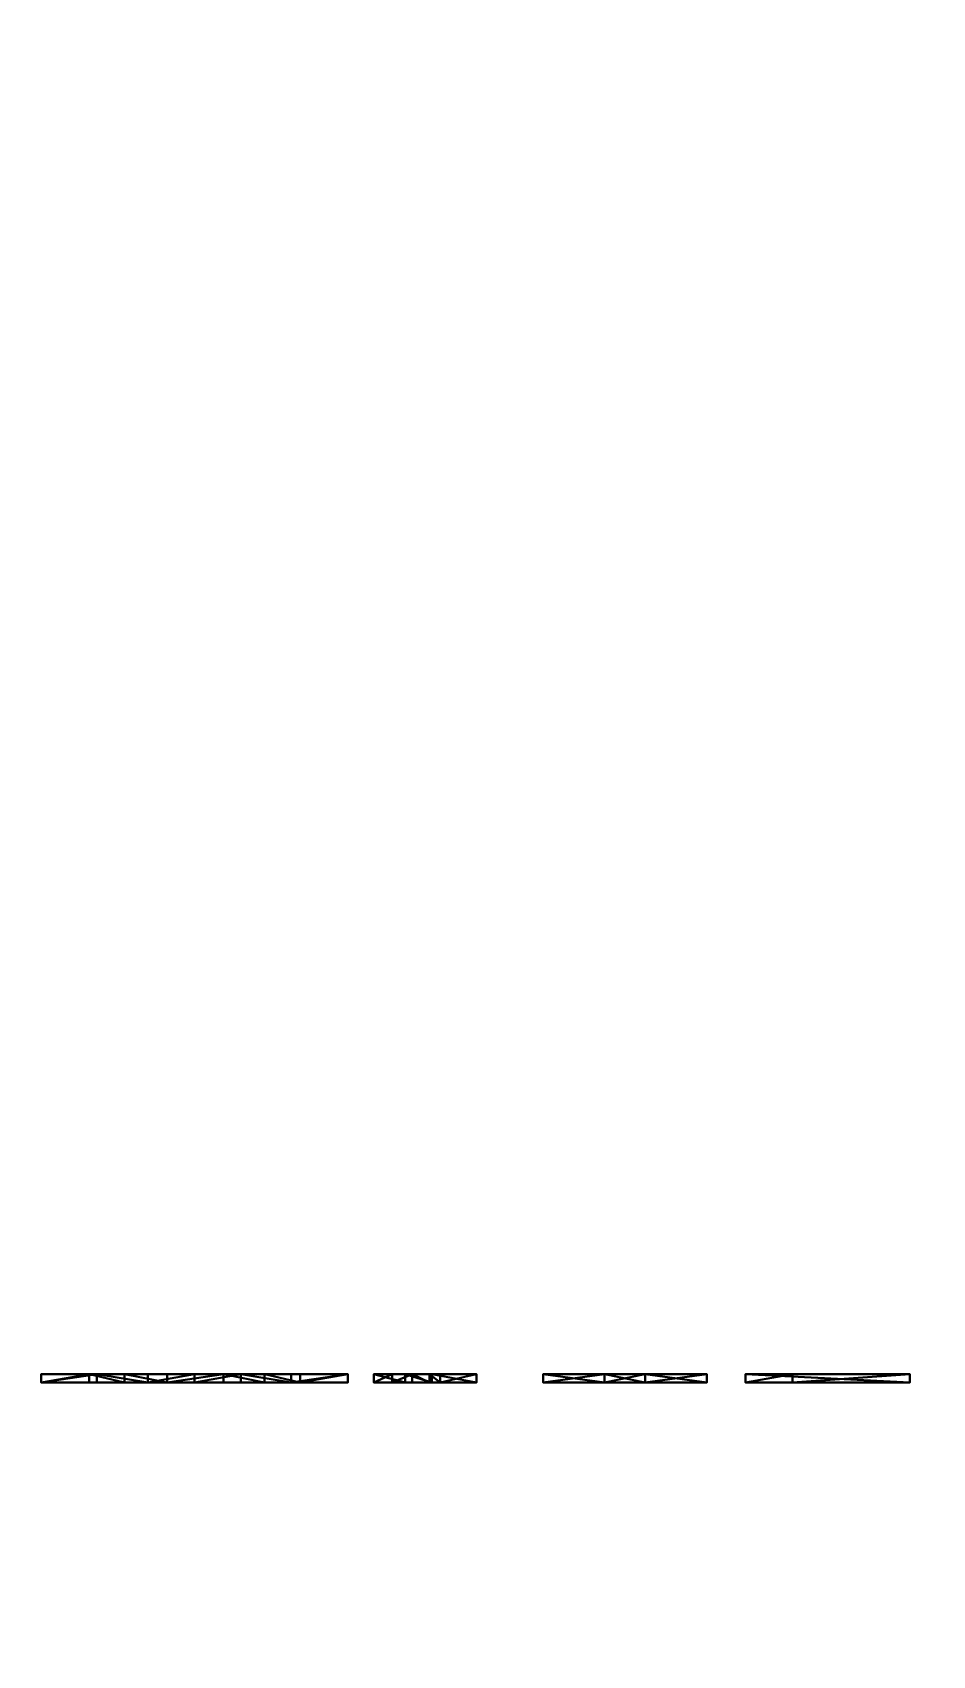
# Model space of a CAD drawing. Extents: x -4.3 to 2.7, y -5.9 to 5.2.
# Drawn here: x -2.131 to -1.9178, y 3.5232 to 3.9077 of the extents above; entities that cross this region are included whole.
import ezdxf

# ---------------------------------------------------------------- set-up
doc = ezdxf.new("R2010")
doc.units = 0
doc.header["$LTSCALE"] = 0.0254
doc.layers.get('0').update_dxf_attribs({"linetype": 'CONTINUOUS'})
doc.layers.get('DEFPOINTS').update_dxf_attribs({"linetype": 'CONTINUOUS'})
doc.layers.add('ROOM', color=252, linetype='CONTINUOUS')
doc.layers.add('SUBS__SUBWOOFERS_', color=34, linetype='CONTINUOUS')
doc.styles.add('TAHOMA', font='')
doc.styles.get('TAHOMA').set_extended_font_data('Tahoma')
doc.dimstyles.new('DIMSTYLE1', dxfattribs={"dimtxt": 0.211521, "dimasz": 0.0127, "dimexe": 0.0127, "dimexo": 0.0127, "dimgap": 0.00254, "dimtad": 0, "dimtih": 1, "dimtoh": 1, "dimdec": 3, "dimzin": 0, "dimtxsty": 'TAHOMA', "dimblk": 'ARCHTICK', "dimcen": 0.09, "dimazin": 3, "dimtfac": 1, "dimtdec": 4, "dimtofl": 0, "dimtmove": 0, "dimatfit": 3, "dimtolj": 1, "dimtzin": 0})

# ---------------------------------------------------------------- blocks, each defined once
blk = doc.blocks.new('GROUPE83_1')
at = {"color": 0}
for p, q in [((0.06226, 0), (0.04905, 0.05535)), ((0.04905, 0.05535), (0.06049, 0.05535)), ((0.06226, 0, 0.002), (0.04905, 0.05535, 0.002)), ((0.04905, 0.05535, 0.002), (0.06049, 0.05535, 0.002)), ((0.06226, 0), (0.04905, 0.05535)), ((0.06226, 0, 0.002), (0.04905, 0.05535, 0.002)), ((0.04905, 0.05535), (0.04905, 0.05535, 0.002)), ((0.04905, 0.05535), (0.06049, 0.05535)), ((0.04905, 0.05535), (0.04905, 0.05535, 0.002)), ((0.04905, 0.05535, 0.002), (0.06049, 0.05535, 0.002)), ((0.06049, 0.05535), (0.06883, 0.01733)), ((0.06049, 0.05535, 0.002), (0.06883, 0.01733, 0.002)), ((0.06049, 0.05535), (0.06049, 0.05535, 0.002)), ((0.06049, 0.05535), (0.06883, 0.01733)), ((0.06049, 0.05535), (0.06049, 0.05535, 0.002)), ((0.06049, 0.05535, 0.002), (0.06883, 0.01733, 0.002)), ((0.06883, 0.01733), (0.07895, 0.05535)), ((0.06883, 0.01733, 0.002), (0.07895, 0.05535, 0.002)), ((0.06883, 0.01733), (0.07895, 0.05535)), ((0.06883, 0.01733, 0.002), (0.07895, 0.05535, 0.002)), ((0.07895, 0.05535), (0.09224, 0.05535)), ((0.07895, 0.05535, 0.002), (0.09224, 0.05535, 0.002)), ((0.07895, 0.05535), (0.07895, 0.05535, 0.002)), ((0.07895, 0.05535), (0.09224, 0.05535)), ((0.07895, 0.05535), (0.07895, 0.05535, 0.002)), ((0.07895, 0.05535, 0.002), (0.09224, 0.05535, 0.002)), ((0.09224, 0.05535), (0.10194, 0.01669)), ((0.09224, 0.05535, 0.002), (0.10194, 0.01669, 0.002)), ((0.09224, 0.05535), (0.09224, 0.05535, 0.002)), ((0.09224, 0.05535), (0.10194, 0.01669)), ((0.09224, 0.05535), (0.09224, 0.05535, 0.002)), ((0.09224, 0.05535, 0.002), (0.10194, 0.01669, 0.002)), ((0.10194, 0.01669), (0.11044, 0.05535)), ((0.10194, 0.01669, 0.002), (0.11044, 0.05535, 0.002)), ((0.10194, 0.01669), (0.11044, 0.05535)), ((0.10194, 0.01669, 0.002), (0.11044, 0.05535, 0.002)), ((0.12169, 0.05535), (0.10825, 0)), ((0.12169, 0.05535, 0.002), (0.10825, 0, 0.002)), ((0.12169, 0.05535), (0.10825, 0)), ((0.12169, 0.05535, 0.002), (0.10825, 0, 0.002)), ((0.11044, 0.05535), (0.12169, 0.05535)), ((0.11044, 0.05535, 0.002), (0.12169, 0.05535, 0.002)), ((0.11044, 0.05535), (0.11044, 0.05535, 0.002)), ((0.11044, 0.05535), (0.12169, 0.05535)), ((0.11044, 0.05535), (0.11044, 0.05535, 0.002)), ((0.11044, 0.05535, 0.002), (0.12169, 0.05535, 0.002)), ((0.12169, 0.05535), (0.12169, 0.05535, 0.002)), ((0.12169, 0.05535), (0.12169, 0.05535, 0.002)), ((0.14359, 0.05558), (0.1522, 0.05558)), ((0.14359, 0.05558, 0.002), (0.1522, 0.05558, 0.002)), ((0.14359, 0.05558), (0.14359, 0.05558, 0.002)), ((0.14359, 0.05558), (0.1522, 0.05558)), ((0.14359, 0.05558), (0.14359, 0.05558, 0.002)), ((0.14359, 0.05558, 0.002), (0.1522, 0.05558, 0.002)), ((0.1522, 0.05558), (0.1522, 0)), ((0.1522, 0.05558, 0.002), (0.1522, 0, 0.002)), ((0.1522, 0.05558), (0.1522, 0.05558, 0.002)), ((0.1522, 0.05558), (0.1522, 0)), ((0.1522, 0.05558), (0.1522, 0.05558, 0.002)), ((0.1522, 0.05558, 0.002), (0.1522, 0, 0.002)), ((0.21585, 0), (0.21585, 0.0549)), ((0.21585, 0.0549), (0.22703, 0.0549)), ((0.21585, 0, 0.002), (0.21585, 0.0549, 0.002)), ((0.21585, 0.0549, 0.002), (0.22703, 0.0549, 0.002)), ((0.21585, 0), (0.21585, 0.0549)), ((0.21585, 0, 0.002), (0.21585, 0.0549, 0.002)), ((0.21585, 0.0549), (0.21585, 0.0549, 0.002)), ((0.21585, 0.0549), (0.22703, 0.0549)), ((0.21585, 0.0549), (0.21585, 0.0549, 0.002)), ((0.21585, 0.0549, 0.002), (0.22703, 0.0549, 0.002)), ((0.22703, 0.0549), (0.22703, 0.00933)), ((0.22703, 0.0549, 0.002), (0.22703, 0.00933, 0.002)), ((0.22703, 0.0549), (0.22703, 0.0549, 0.002)), ((0.22703, 0.0549), (0.22703, 0.00933)), ((0.22703, 0.0549), (0.22703, 0.0549, 0.002)), ((0.22703, 0.0549, 0.002), (0.22703, 0.00933, 0.002)), ((0.14101, 0.05083), (0.14101, 0.05083, 0.002)), ((0.14101, 0.05083), (0.14101, 0.05083, 0.002)), ((0.1369, 0.04672), (0.1369, 0.04672, 0.002)), ((0.1369, 0.04672), (0.1369, 0.04672, 0.002)), ((0.18248, 0.03228), (0.18248, 0.04667)), ((0.18248, 0.04667), (0.19214, 0.04667)), ((0.18248, 0.04667, 0.002), (0.19214, 0.04667, 0.002)), ((0.18248, 0.03228, 0.002), (0.18248, 0.04667, 0.002)), ((0.18248, 0.03228), (0.18248, 0.04667)), ((0.18248, 0.03228, 0.002), (0.18248, 0.04667, 0.002)), ((0.18248, 0.04667), (0.18248, 0.04667, 0.002)), ((0.18248, 0.04667), (0.19214, 0.04667)), ((0.18248, 0.04667), (0.18248, 0.04667, 0.002)), ((0.18248, 0.04667, 0.002), (0.19214, 0.04667, 0.002)), ((0.19214, 0.04667), (0.19214, 0.03228)), ((0.19214, 0.04667, 0.002), (0.19214, 0.03228, 0.002)), ((0.19214, 0.04667), (0.19214, 0.04667, 0.002)), ((0.19214, 0.04667), (0.19214, 0.03228)), ((0.19214, 0.04667), (0.19214, 0.04667, 0.002)), ((0.19214, 0.04667, 0.002), (0.19214, 0.03228, 0.002)), ((0.13221, 0.04354), (0.13221, 0.04354, 0.002)), ((0.13221, 0.04354), (0.13221, 0.04354, 0.002)), ((0.08537, 0.04138), (0.07438, 0)), ((0.08537, 0.04138, 0.002), (0.07438, 0, 0.002)), ((0.08537, 0.04138), (0.07438, 0)), ((0.08537, 0.04138, 0.002), (0.07438, 0, 0.002)), ((0.09639, 0), (0.08537, 0.04138)), ((0.09639, 0, 0.002), (0.08537, 0.04138, 0.002)), ((0.09639, 0), (0.08537, 0.04138)), ((0.09639, 0, 0.002), (0.08537, 0.04138, 0.002)), ((0.08537, 0.04138), (0.08537, 0.04138, 0.002)), ((0.08537, 0.04138), (0.08537, 0.04138, 0.002)), ((0.12788, 0.03194), (0.12788, 0.04157)), ((0.12788, 0.03194, 0.002), (0.12788, 0.04157, 0.002)), ((0.12788, 0.03194), (0.12788, 0.04157)), ((0.12788, 0.03194, 0.002), (0.12788, 0.04157, 0.002)), ((0.12788, 0.04157), (0.12788, 0.04157, 0.002)), ((0.12788, 0.04157), (0.12788, 0.04157, 0.002)), ((0.14159, 0), (0.14159, 0.03998)), ((0.14159, 0, 0.002), (0.14159, 0.03998, 0.002)), ((0.14159, 0), (0.14159, 0.03998)), ((0.14159, 0, 0.002), (0.14159, 0.03998, 0.002)), ((0.14159, 0.03998), (0.14159, 0.03998, 0.002)), ((0.14159, 0.03998), (0.14159, 0.03998, 0.002)), ((0.13525, 0.03525), (0.13525, 0.03525, 0.002)), ((0.13525, 0.03525), (0.13525, 0.03525, 0.002)), ((0.12788, 0.03194), (0.12788, 0.03194, 0.002)), ((0.12788, 0.03194), (0.12788, 0.03194, 0.002)), ((0.16798, 0.02235), (0.16798, 0.03228)), ((0.16798, 0.03228), (0.18248, 0.03228)), ((0.16798, 0.03228, 0.002), (0.18248, 0.03228, 0.002)), ((0.16798, 0.02235, 0.002), (0.16798, 0.03228, 0.002)), ((0.16798, 0.02235), (0.16798, 0.03228)), ((0.16798, 0.02235, 0.002), (0.16798, 0.03228, 0.002)), ((0.16798, 0.03228), (0.16798, 0.03228, 0.002)), ((0.16798, 0.03228), (0.18248, 0.03228)), ((0.16798, 0.03228), (0.16798, 0.03228, 0.002)), ((0.16798, 0.03228, 0.002), (0.18248, 0.03228, 0.002)), ((0.18248, 0.03228), (0.18248, 0.03228, 0.002)), ((0.18248, 0.03228), (0.18248, 0.03228, 0.002)), ((0.19214, 0.03228), (0.20668, 0.03228)), ((0.19214, 0.03228, 0.002), (0.20668, 0.03228, 0.002)), ((0.19214, 0.03228), (0.19214, 0.03228, 0.002)), ((0.19214, 0.03228), (0.20668, 0.03228)), ((0.19214, 0.03228), (0.19214, 0.03228, 0.002)), ((0.19214, 0.03228, 0.002), (0.20668, 0.03228, 0.002)), ((0.20668, 0.03228), (0.20668, 0.02235)), ((0.20668, 0.03228, 0.002), (0.20668, 0.02235, 0.002)), ((0.20668, 0.03228), (0.20668, 0.03228, 0.002)), ((0.20668, 0.03228), (0.20668, 0.02235)), ((0.20668, 0.03228), (0.20668, 0.03228, 0.002)), ((0.20668, 0.03228, 0.002), (0.20668, 0.02235, 0.002)), ((0.18248, 0.02235), (0.16798, 0.02235)), ((0.18248, 0.02235, 0.002), (0.16798, 0.02235, 0.002)), ((0.18248, 0.02235), (0.16798, 0.02235)), ((0.18248, 0.02235, 0.002), (0.16798, 0.02235, 0.002)), ((0.16798, 0.02235), (0.16798, 0.02235, 0.002)), ((0.16798, 0.02235), (0.16798, 0.02235, 0.002)), ((0.18248, 0.00797), (0.18248, 0.02235)), ((0.18248, 0.00797, 0.002), (0.18248, 0.02235, 0.002)), ((0.18248, 0.00797), (0.18248, 0.02235)), ((0.18248, 0.00797, 0.002), (0.18248, 0.02235, 0.002)), ((0.18248, 0.02235), (0.18248, 0.02235, 0.002)), ((0.18248, 0.02235), (0.18248, 0.02235, 0.002)), ((0.20668, 0.02235), (0.19214, 0.02235)), ((0.19214, 0.02235), (0.19214, 0.00797)), ((0.19214, 0.02235, 0.002), (0.19214, 0.00797, 0.002)), ((0.20668, 0.02235, 0.002), (0.19214, 0.02235, 0.002)), ((0.20668, 0.02235), (0.19214, 0.02235)), ((0.20668, 0.02235, 0.002), (0.19214, 0.02235, 0.002)), ((0.19214, 0.02235), (0.19214, 0.02235, 0.002)), ((0.19214, 0.02235), (0.19214, 0.00797)), ((0.19214, 0.02235), (0.19214, 0.02235, 0.002)), ((0.19214, 0.02235, 0.002), (0.19214, 0.00797, 0.002)), ((0.20668, 0.02235), (0.20668, 0.02235, 0.002)), ((0.20668, 0.02235), (0.20668, 0.02235, 0.002)), ((0.06883, 0.01733), (0.06883, 0.01733, 0.002)), ((0.06883, 0.01733), (0.06883, 0.01733, 0.002)), ((0.10194, 0.01669), (0.10194, 0.01669, 0.002)), ((0.10194, 0.01669), (0.10194, 0.01669, 0.002)), ((0.19214, 0.00797), (0.18248, 0.00797)), ((0.19214, 0.00797, 0.002), (0.18248, 0.00797, 0.002)), ((0.18248, 0.00797), (0.18248, 0.00797, 0.002)), ((0.19214, 0.00797), (0.18248, 0.00797)), ((0.19214, 0.00797, 0.002), (0.18248, 0.00797, 0.002)), ((0.18248, 0.00797), (0.18248, 0.00797, 0.002)), ((0.19214, 0.00797), (0.19214, 0.00797, 0.002)), ((0.19214, 0.00797), (0.19214, 0.00797, 0.002)), ((0.22703, 0.00933), (0.25482, 0.00933)), ((0.22703, 0.00933, 0.002), (0.25482, 0.00933, 0.002)), ((0.22703, 0.00933), (0.22703, 0.00933, 0.002)), ((0.22703, 0.00933), (0.25482, 0.00933)), ((0.22703, 0.00933), (0.22703, 0.00933, 0.002)), ((0.22703, 0.00933, 0.002), (0.25482, 0.00933, 0.002)), ((0.25482, 0.00933), (0.25482, 0)), ((0.25482, 0.00933, 0.002), (0.25482, 0, 0.002)), ((0.25482, 0.00933), (0.25482, 0.00933, 0.002)), ((0.25482, 0.00933), (0.25482, 0)), ((0.25482, 0.00933), (0.25482, 0.00933, 0.002)), ((0.25482, 0.00933, 0.002), (0.25482, 0, 0.002)), ((0.07438, 0), (0.06226, 0)), ((0.07438, 0, 0.002), (0.06226, 0, 0.002)), ((0.06226, 0), (0.06226, 0, 0.002)), ((0.07438, 0), (0.06226, 0)), ((0.07438, 0, 0.002), (0.06226, 0, 0.002)), ((0.06226, 0), (0.06226, 0, 0.002)), ((0.07438, 0), (0.07438, 0, 0.002)), ((0.07438, 0), (0.07438, 0, 0.002)), ((0.10825, 0), (0.09639, 0)), ((0.10825, 0, 0.002), (0.09639, 0, 0.002)), ((0.10825, 0), (0.09639, 0)), ((0.10825, 0, 0.002), (0.09639, 0, 0.002)), ((0.09639, 0), (0.09639, 0, 0.002)), ((0.09639, 0), (0.09639, 0, 0.002)), ((0.10825, 0), (0.10825, 0, 0.002)), ((0.10825, 0), (0.10825, 0, 0.002)), ((0.1522, 0), (0.14159, 0)), ((0.1522, 0, 0.002), (0.14159, 0, 0.002)), ((0.1522, 0), (0.14159, 0)), ((0.1522, 0, 0.002), (0.14159, 0, 0.002)), ((0.14159, 0), (0.14159, 0, 0.002)), ((0.14159, 0), (0.14159, 0, 0.002)), ((0.1522, 0), (0.1522, 0, 0.002)), ((0.1522, 0), (0.1522, 0, 0.002)), ((0.25482, 0), (0.21585, 0)), ((0.25482, 0, 0.002), (0.21585, 0, 0.002)), ((0.21585, 0), (0.21585, 0, 0.002)), ((0.25482, 0), (0.21585, 0)), ((0.25482, 0, 0.002), (0.21585, 0, 0.002)), ((0.21585, 0), (0.21585, 0, 0.002)), ((0.25482, 0), (0.25482, 0, 0.002)), ((0.25482, 0), (0.25482, 0, 0.002))]:
    blk.add_line(p, q, dxfattribs=at)
at = {"color": 28}
mesh = blk.add_polyface(dxfattribs=at)
corners = [(0.06049, 0.05535), (0.06226, 0), (0.04905, 0.05535), (0.06883, 0.01733), (0.07438, 0), (0.07895, 0.05535), (0.08537, 0.04138), (0.09224, 0.05535), (0.09639, 0), (0.10194, 0.01669), (0.10825, 0), (0.11044, 0.05535), (0.12169, 0.05535)]
mesh.append_faces([[corners[k] for k in face] for face in [(0, 1, 2), (10, 11, 12)]], dxfattribs={"vtx0": -1, "color": 28})
mesh.append_faces([[corners[k] for k in face] for face in [(1, 3, 4), (4, 5, 6), (6, 7, 8), (8, 9, 10)]], dxfattribs={"vtx0": -1, "vtx1": -1, "color": 28})
mesh.append_faces([[corners[k] for k in face] for face in [(1, 0, 3), (4, 3, 5), (6, 5, 7), (8, 7, 9), (10, 9, 11)]], dxfattribs={"vtx0": -1, "vtx2": -1, "color": 28})
mesh = blk.add_polyface(dxfattribs=at)
corners = [(0.06226, 0, 0.002), (0.06049, 0.05535, 0.002), (0.04905, 0.05535, 0.002), (0.06883, 0.01733, 0.002), (0.07438, 0, 0.002), (0.07895, 0.05535, 0.002), (0.08537, 0.04138, 0.002), (0.09224, 0.05535, 0.002), (0.09639, 0, 0.002), (0.10194, 0.01669, 0.002), (0.10825, 0, 0.002), (0.11044, 0.05535, 0.002), (0.12169, 0.05535, 0.002)]
mesh.append_faces([[corners[k] for k in face] for face in [(0, 1, 2), (11, 10, 12)]], dxfattribs={"vtx0": -1, "color": 28})
mesh.append_faces([[corners[k] for k in face] for face in [(1, 0, 3), (3, 4, 5), (5, 6, 7), (7, 8, 9), (9, 10, 11)]], dxfattribs={"vtx0": -1, "vtx1": -1, "color": 28})
mesh.append_faces([[corners[k] for k in face] for face in [(3, 0, 4), (5, 4, 6), (7, 6, 8), (9, 8, 10)]], dxfattribs={"vtx0": -1, "vtx2": -1, "color": 28})
mesh = blk.add_polyface(dxfattribs=at)
corners = [(0.04905, 0.05535, 0.002), (0.06226, 0), (0.06226, 0, 0.002), (0.04905, 0.05535)]
mesh.append_faces([[corners[k] for k in face] for face in [(0, 1, 2), (1, 0, 3)]], dxfattribs={"vtx0": -1, "color": 28})
mesh = blk.add_polyface(dxfattribs=at)
corners = [(0.04905, 0.05535, 0.002), (0.06049, 0.05535), (0.04905, 0.05535), (0.06049, 0.05535, 0.002)]
mesh.append_faces([[corners[k] for k in face] for face in [(0, 1, 2), (1, 0, 3)]], dxfattribs={"vtx0": -1, "color": 28})
mesh = blk.add_polyface(dxfattribs=at)
corners = [(0.06049, 0.05535), (0.06883, 0.01733, 0.002), (0.06883, 0.01733), (0.06049, 0.05535, 0.002)]
mesh.append_faces([[corners[k] for k in face] for face in [(0, 1, 2), (1, 0, 3)]], dxfattribs={"vtx0": -1, "color": 28})
mesh = blk.add_polyface(dxfattribs=at)
corners = [(0.07895, 0.05535, 0.002), (0.06883, 0.01733), (0.06883, 0.01733, 0.002), (0.07895, 0.05535)]
mesh.append_faces([[corners[k] for k in face] for face in [(0, 1, 2), (1, 0, 3)]], dxfattribs={"vtx0": -1, "color": 28})
mesh = blk.add_polyface(dxfattribs=at)
corners = [(0.07895, 0.05535, 0.002), (0.09224, 0.05535), (0.07895, 0.05535), (0.09224, 0.05535, 0.002)]
mesh.append_faces([[corners[k] for k in face] for face in [(0, 1, 2), (1, 0, 3)]], dxfattribs={"vtx0": -1, "color": 28})
mesh = blk.add_polyface(dxfattribs=at)
corners = [(0.09224, 0.05535), (0.10194, 0.01669, 0.002), (0.10194, 0.01669), (0.09224, 0.05535, 0.002)]
mesh.append_faces([[corners[k] for k in face] for face in [(0, 1, 2), (1, 0, 3)]], dxfattribs={"vtx0": -1, "color": 28})
mesh = blk.add_polyface(dxfattribs=at)
corners = [(0.11044, 0.05535, 0.002), (0.10194, 0.01669), (0.10194, 0.01669, 0.002), (0.11044, 0.05535)]
mesh.append_faces([[corners[k] for k in face] for face in [(0, 1, 2), (1, 0, 3)]], dxfattribs={"vtx0": -1, "color": 28})
mesh = blk.add_polyface(dxfattribs=at)
corners = [(0.12169, 0.05535), (0.10825, 0, 0.002), (0.10825, 0), (0.12169, 0.05535, 0.002)]
mesh.append_faces([[corners[k] for k in face] for face in [(0, 1, 2), (1, 0, 3)]], dxfattribs={"vtx0": -1, "color": 28})
mesh = blk.add_polyface(dxfattribs=at)
corners = [(0.11044, 0.05535, 0.002), (0.12169, 0.05535), (0.11044, 0.05535), (0.12169, 0.05535, 0.002)]
mesh.append_faces([[corners[k] for k in face] for face in [(0, 1, 2), (1, 0, 3)]], dxfattribs={"vtx0": -1, "color": 28})
mesh = blk.add_polyface(dxfattribs=at)
corners = [(0.13221, 0.04354), (0.12788, 0.03194), (0.12788, 0.04157), (0.13525, 0.03525), (0.1369, 0.04672), (0.14159, 0.03998), (0.14101, 0.05083), (0.14359, 0.05558), (0.14159, 0), (0.1522, 0), (0.1522, 0.05558)]
mesh.append_faces([[corners[k] for k in face] for face in [(0, 1, 2), (9, 7, 10)]], dxfattribs={"vtx0": -1, "color": 28})
mesh.append_faces([[corners[k] for k in face] for face in [(1, 0, 3), (3, 4, 5), (5, 7, 8), (8, 7, 9)]], dxfattribs={"vtx0": -1, "vtx1": -1, "color": 28})
mesh.append_faces([[corners[k] for k in face] for face in [(3, 0, 4), (5, 4, 6), (5, 6, 7)]], dxfattribs={"vtx0": -1, "vtx2": -1, "color": 28})
mesh = blk.add_polyface(dxfattribs=at)
corners = [(0.1522, 0, 0.002), (0.14159, 0.03998, 0.002), (0.14159, 0, 0.002), (0.14359, 0.05558, 0.002), (0.1522, 0.05558, 0.002), (0.13525, 0.03525, 0.002), (0.12788, 0.04157, 0.002), (0.12788, 0.03194, 0.002), (0.13221, 0.04354, 0.002), (0.1369, 0.04672, 0.002), (0.14101, 0.05083, 0.002)]
mesh.append_faces([[corners[k] for k in face] for face in [(0, 1, 2), (3, 0, 4), (5, 6, 7)]], dxfattribs={"vtx0": -1, "color": 28})
mesh.append_faces([[corners[k] for k in face] for face in [(6, 5, 8), (8, 5, 9), (9, 1, 10), (10, 1, 3)]], dxfattribs={"vtx0": -1, "vtx1": -1, "color": 28})
mesh.append_faces([[corners[k] for k in face] for face in [(1, 0, 3)]], dxfattribs={"vtx0": -1, "vtx1": -1, "vtx2": -1, "color": 28})
mesh.append_faces([[corners[k] for k in face] for face in [(9, 5, 1)]], dxfattribs={"vtx0": -1, "vtx2": -1, "color": 28})
mesh = blk.add_polyface(dxfattribs=at)
corners = [(0.14359, 0.05558, 0.002), (0.14101, 0.05083), (0.14101, 0.05083, 0.002), (0.14359, 0.05558)]
mesh.append_faces([[corners[k] for k in face] for face in [(0, 1, 2), (1, 0, 3)]], dxfattribs={"vtx0": -1, "color": 28})
mesh = blk.add_polyface(dxfattribs=at)
corners = [(0.14359, 0.05558, 0.002), (0.1522, 0.05558), (0.14359, 0.05558), (0.1522, 0.05558, 0.002)]
mesh.append_faces([[corners[k] for k in face] for face in [(0, 1, 2), (1, 0, 3)]], dxfattribs={"vtx0": -1, "color": 28})
mesh = blk.add_polyface(dxfattribs=at)
corners = [(0.1522, 0.05558), (0.1522, 0, 0.002), (0.1522, 0), (0.1522, 0.05558, 0.002)]
mesh.append_faces([[corners[k] for k in face] for face in [(0, 1, 2), (1, 0, 3)]], dxfattribs={"vtx0": -1, "color": 28})
mesh = blk.add_polyface(dxfattribs=at)
corners = [(0.22703, 0.0549), (0.21585, 0), (0.21585, 0.0549), (0.22703, 0.00933), (0.25482, 0), (0.25482, 0.00933)]
mesh.append_faces([[corners[k] for k in face] for face in [(0, 1, 2), (4, 3, 5)]], dxfattribs={"vtx0": -1, "color": 28})
mesh.append_faces([[corners[k] for k in face] for face in [(1, 3, 4)]], dxfattribs={"vtx0": -1, "vtx1": -1, "color": 28})
mesh.append_faces([[corners[k] for k in face] for face in [(1, 0, 3)]], dxfattribs={"vtx0": -1, "vtx2": -1, "color": 28})
mesh = blk.add_polyface(dxfattribs=at)
corners = [(0.21585, 0, 0.002), (0.22703, 0.00933, 0.002), (0.21585, 0.0549, 0.002), (0.25482, 0, 0.002), (0.25482, 0.00933, 0.002), (0.22703, 0.0549, 0.002)]
mesh.append_faces([[corners[k] for k in face] for face in [(1, 3, 4)]], dxfattribs={"vtx0": -1, "color": 28})
mesh.append_faces([[corners[k] for k in face] for face in [(0, 1, 2)]], dxfattribs={"vtx0": -1, "vtx1": -1, "color": 28})
mesh.append_faces([[corners[k] for k in face] for face in [(1, 0, 3)]], dxfattribs={"vtx0": -1, "vtx2": -1, "color": 28})
mesh.append_faces([[corners[k] for k in face] for face in [(5, 2, 1)]], dxfattribs={"vtx1": -1, "color": 28})
mesh = blk.add_polyface(dxfattribs=at)
corners = [(0.21585, 0.0549, 0.002), (0.21585, 0), (0.21585, 0, 0.002), (0.21585, 0.0549)]
mesh.append_faces([[corners[k] for k in face] for face in [(0, 1, 2), (1, 0, 3)]], dxfattribs={"vtx0": -1, "color": 28})
mesh = blk.add_polyface(dxfattribs=at)
corners = [(0.21585, 0.0549, 0.002), (0.22703, 0.0549), (0.21585, 0.0549), (0.22703, 0.0549, 0.002)]
mesh.append_faces([[corners[k] for k in face] for face in [(0, 1, 2), (1, 0, 3)]], dxfattribs={"vtx0": -1, "color": 28})
mesh = blk.add_polyface(dxfattribs=at)
corners = [(0.22703, 0.0549), (0.22703, 0.00933, 0.002), (0.22703, 0.00933), (0.22703, 0.0549, 0.002)]
mesh.append_faces([[corners[k] for k in face] for face in [(0, 1, 2), (1, 0, 3)]], dxfattribs={"vtx0": -1, "color": 28})
mesh = blk.add_polyface(dxfattribs=at)
corners = [(0.14101, 0.05083, 0.002), (0.1369, 0.04672), (0.1369, 0.04672, 0.002), (0.14101, 0.05083)]
mesh.append_faces([[corners[k] for k in face] for face in [(0, 1, 2), (1, 0, 3)]], dxfattribs={"vtx0": -1, "color": 28})
mesh = blk.add_polyface(dxfattribs=at)
corners = [(0.13221, 0.04354, 0.002), (0.1369, 0.04672), (0.13221, 0.04354), (0.1369, 0.04672, 0.002)]
mesh.append_faces([[corners[k] for k in face] for face in [(0, 1, 2), (1, 0, 3)]], dxfattribs={"vtx0": -1, "color": 28})
mesh = blk.add_polyface(dxfattribs=at)
corners = [(0.20668, 0.03228), (0.19214, 0.02235), (0.19214, 0.03228), (0.20668, 0.02235), (0.19214, 0.04667), (0.18248, 0.03228), (0.18248, 0.04667), (0.18248, 0.02235), (0.18248, 0.00797), (0.19214, 0.00797), (0.16798, 0.02235), (0.16798, 0.03228)]
mesh.append_faces([[corners[k] for k in face] for face in [(1, 0, 3), (4, 5, 6), (5, 10, 11)]], dxfattribs={"vtx0": -1, "color": 28})
mesh.append_faces([[corners[k] for k in face] for face in [(0, 1, 2), (7, 4, 8), (8, 4, 9), (9, 2, 1), (10, 5, 7)]], dxfattribs={"vtx0": -1, "vtx1": -1, "color": 28})
mesh.append_faces([[corners[k] for k in face] for face in [(5, 4, 7)]], dxfattribs={"vtx0": -1, "vtx1": -1, "vtx2": -1, "color": 28})
mesh.append_faces([[corners[k] for k in face] for face in [(9, 4, 2)]], dxfattribs={"vtx0": -1, "vtx2": -1, "color": 28})
mesh = blk.add_polyface(dxfattribs=at)
corners = [(0.20668, 0.02235, 0.002), (0.19214, 0.03228, 0.002), (0.19214, 0.02235, 0.002), (0.20668, 0.03228, 0.002), (0.19214, 0.00797, 0.002), (0.18248, 0.02235, 0.002), (0.18248, 0.00797, 0.002), (0.18248, 0.03228, 0.002), (0.18248, 0.04667, 0.002), (0.19214, 0.04667, 0.002), (0.16798, 0.03228, 0.002), (0.16798, 0.02235, 0.002)]
mesh.append_faces([[corners[k] for k in face] for face in [(1, 0, 3), (4, 5, 6), (5, 10, 11)]], dxfattribs={"vtx0": -1, "color": 28})
mesh.append_faces([[corners[k] for k in face] for face in [(0, 1, 2), (7, 4, 8), (8, 4, 9), (9, 2, 1), (10, 5, 7)]], dxfattribs={"vtx0": -1, "vtx1": -1, "color": 28})
mesh.append_faces([[corners[k] for k in face] for face in [(5, 4, 7)]], dxfattribs={"vtx0": -1, "vtx1": -1, "vtx2": -1, "color": 28})
mesh.append_faces([[corners[k] for k in face] for face in [(9, 4, 2)]], dxfattribs={"vtx0": -1, "vtx2": -1, "color": 28})
mesh = blk.add_polyface(dxfattribs=at)
corners = [(0.18248, 0.04667, 0.002), (0.18248, 0.03228), (0.18248, 0.03228, 0.002), (0.18248, 0.04667)]
mesh.append_faces([[corners[k] for k in face] for face in [(0, 1, 2), (1, 0, 3)]], dxfattribs={"vtx0": -1, "color": 28})
mesh = blk.add_polyface(dxfattribs=at)
corners = [(0.18248, 0.04667, 0.002), (0.19214, 0.04667), (0.18248, 0.04667), (0.19214, 0.04667, 0.002)]
mesh.append_faces([[corners[k] for k in face] for face in [(0, 1, 2), (1, 0, 3)]], dxfattribs={"vtx0": -1, "color": 28})
mesh = blk.add_polyface(dxfattribs=at)
corners = [(0.19214, 0.04667), (0.19214, 0.03228, 0.002), (0.19214, 0.03228), (0.19214, 0.04667, 0.002)]
mesh.append_faces([[corners[k] for k in face] for face in [(0, 1, 2), (1, 0, 3)]], dxfattribs={"vtx0": -1, "color": 28})
mesh = blk.add_polyface(dxfattribs=at)
corners = [(0.12788, 0.04157, 0.002), (0.13221, 0.04354), (0.12788, 0.04157), (0.13221, 0.04354, 0.002)]
mesh.append_faces([[corners[k] for k in face] for face in [(0, 1, 2), (1, 0, 3)]], dxfattribs={"vtx0": -1, "color": 28})
mesh = blk.add_polyface(dxfattribs=at)
corners = [(0.08537, 0.04138), (0.07438, 0, 0.002), (0.07438, 0), (0.08537, 0.04138, 0.002)]
mesh.append_faces([[corners[k] for k in face] for face in [(0, 1, 2), (1, 0, 3)]], dxfattribs={"vtx0": -1, "color": 28})
mesh = blk.add_polyface(dxfattribs=at)
corners = [(0.08537, 0.04138, 0.002), (0.09639, 0), (0.09639, 0, 0.002), (0.08537, 0.04138)]
mesh.append_faces([[corners[k] for k in face] for face in [(0, 1, 2), (1, 0, 3)]], dxfattribs={"vtx0": -1, "color": 28})
mesh = blk.add_polyface(dxfattribs=at)
corners = [(0.12788, 0.04157, 0.002), (0.12788, 0.03194), (0.12788, 0.03194, 0.002), (0.12788, 0.04157)]
mesh.append_faces([[corners[k] for k in face] for face in [(0, 1, 2), (1, 0, 3)]], dxfattribs={"vtx0": -1, "color": 28})
mesh = blk.add_polyface(dxfattribs=at)
corners = [(0.14159, 0.03998, 0.002), (0.13525, 0.03525), (0.14159, 0.03998), (0.13525, 0.03525, 0.002)]
mesh.append_faces([[corners[k] for k in face] for face in [(0, 1, 2), (1, 0, 3)]], dxfattribs={"vtx0": -1, "color": 28})
mesh = blk.add_polyface(dxfattribs=at)
corners = [(0.14159, 0.03998, 0.002), (0.14159, 0), (0.14159, 0, 0.002), (0.14159, 0.03998)]
mesh.append_faces([[corners[k] for k in face] for face in [(0, 1, 2), (1, 0, 3)]], dxfattribs={"vtx0": -1, "color": 28})
mesh = blk.add_polyface(dxfattribs=at)
corners = [(0.13525, 0.03525, 0.002), (0.12788, 0.03194), (0.13525, 0.03525), (0.12788, 0.03194, 0.002)]
mesh.append_faces([[corners[k] for k in face] for face in [(0, 1, 2), (1, 0, 3)]], dxfattribs={"vtx0": -1, "color": 28})
mesh = blk.add_polyface(dxfattribs=at)
corners = [(0.16798, 0.03228, 0.002), (0.16798, 0.02235), (0.16798, 0.02235, 0.002), (0.16798, 0.03228)]
mesh.append_faces([[corners[k] for k in face] for face in [(0, 1, 2), (1, 0, 3)]], dxfattribs={"vtx0": -1, "color": 28})
mesh = blk.add_polyface(dxfattribs=at)
corners = [(0.16798, 0.03228, 0.002), (0.18248, 0.03228), (0.16798, 0.03228), (0.18248, 0.03228, 0.002)]
mesh.append_faces([[corners[k] for k in face] for face in [(0, 1, 2), (1, 0, 3)]], dxfattribs={"vtx0": -1, "color": 28})
mesh = blk.add_polyface(dxfattribs=at)
corners = [(0.19214, 0.03228, 0.002), (0.20668, 0.03228), (0.19214, 0.03228), (0.20668, 0.03228, 0.002)]
mesh.append_faces([[corners[k] for k in face] for face in [(0, 1, 2), (1, 0, 3)]], dxfattribs={"vtx0": -1, "color": 28})
mesh = blk.add_polyface(dxfattribs=at)
corners = [(0.20668, 0.03228), (0.20668, 0.02235, 0.002), (0.20668, 0.02235), (0.20668, 0.03228, 0.002)]
mesh.append_faces([[corners[k] for k in face] for face in [(0, 1, 2), (1, 0, 3)]], dxfattribs={"vtx0": -1, "color": 28})
mesh = blk.add_polyface(dxfattribs=at)
corners = [(0.18248, 0.02235, 0.002), (0.16798, 0.02235), (0.18248, 0.02235), (0.16798, 0.02235, 0.002)]
mesh.append_faces([[corners[k] for k in face] for face in [(0, 1, 2), (1, 0, 3)]], dxfattribs={"vtx0": -1, "color": 28})
mesh = blk.add_polyface(dxfattribs=at)
corners = [(0.18248, 0.02235, 0.002), (0.18248, 0.00797), (0.18248, 0.00797, 0.002), (0.18248, 0.02235)]
mesh.append_faces([[corners[k] for k in face] for face in [(0, 1, 2), (1, 0, 3)]], dxfattribs={"vtx0": -1, "color": 28})
mesh = blk.add_polyface(dxfattribs=at)
corners = [(0.20668, 0.02235, 0.002), (0.19214, 0.02235), (0.20668, 0.02235), (0.19214, 0.02235, 0.002)]
mesh.append_faces([[corners[k] for k in face] for face in [(0, 1, 2), (1, 0, 3)]], dxfattribs={"vtx0": -1, "color": 28})
mesh = blk.add_polyface(dxfattribs=at)
corners = [(0.19214, 0.02235), (0.19214, 0.00797, 0.002), (0.19214, 0.00797), (0.19214, 0.02235, 0.002)]
mesh.append_faces([[corners[k] for k in face] for face in [(0, 1, 2), (1, 0, 3)]], dxfattribs={"vtx0": -1, "color": 28})
mesh = blk.add_polyface(dxfattribs=at)
corners = [(0.19214, 0.00797, 0.002), (0.18248, 0.00797), (0.19214, 0.00797), (0.18248, 0.00797, 0.002)]
mesh.append_faces([[corners[k] for k in face] for face in [(0, 1, 2), (1, 0, 3)]], dxfattribs={"vtx0": -1, "color": 28})
mesh = blk.add_polyface(dxfattribs=at)
corners = [(0.22703, 0.00933, 0.002), (0.25482, 0.00933), (0.22703, 0.00933), (0.25482, 0.00933, 0.002)]
mesh.append_faces([[corners[k] for k in face] for face in [(0, 1, 2), (1, 0, 3)]], dxfattribs={"vtx0": -1, "color": 28})
mesh = blk.add_polyface(dxfattribs=at)
corners = [(0.25482, 0.00933), (0.25482, 0, 0.002), (0.25482, 0), (0.25482, 0.00933, 0.002)]
mesh.append_faces([[corners[k] for k in face] for face in [(0, 1, 2), (1, 0, 3)]], dxfattribs={"vtx0": -1, "color": 28})
mesh = blk.add_polyface(dxfattribs=at)
corners = [(0.07438, 0, 0.002), (0.06226, 0), (0.07438, 0), (0.06226, 0, 0.002)]
mesh.append_faces([[corners[k] for k in face] for face in [(0, 1, 2), (1, 0, 3)]], dxfattribs={"vtx0": -1, "color": 28})
mesh = blk.add_polyface(dxfattribs=at)
corners = [(0.10825, 0, 0.002), (0.09639, 0), (0.10825, 0), (0.09639, 0, 0.002)]
mesh.append_faces([[corners[k] for k in face] for face in [(0, 1, 2), (1, 0, 3)]], dxfattribs={"vtx0": -1, "color": 28})
mesh = blk.add_polyface(dxfattribs=at)
corners = [(0.1522, 0, 0.002), (0.14159, 0), (0.1522, 0), (0.14159, 0, 0.002)]
mesh.append_faces([[corners[k] for k in face] for face in [(0, 1, 2), (1, 0, 3)]], dxfattribs={"vtx0": -1, "color": 28})
mesh = blk.add_polyface(dxfattribs=at)
corners = [(0.25482, 0, 0.002), (0.21585, 0), (0.25482, 0), (0.21585, 0, 0.002)]
mesh.append_faces([[corners[k] for k in face] for face in [(0, 1, 2), (1, 0, 3)]], dxfattribs={"vtx0": -1, "color": 28})
blk = doc.blocks.new('_ARCHTICK')
at = {"color": 0, "linetype": 'BYBLOCK', "const_width": 0.15}
blk.add_lwpolyline([(-0.5, -0.5), (0.5, 0.5)], dxfattribs=at)
blk = doc.blocks.new('*D114')
at = {"color": 0}
for p, q in [((2.6873, 5.2), (-3.68976, 5.2)), ((-3.67706, 5.2), (-3.67706, 0.1083)), ((-3.67706, -5.2), (-3.67706, -0.1083)), ((2.6873, -5.2), (-3.68976, -5.2))]:
    blk.add_line(p, q, dxfattribs=at)
at = {"layer": 'DEFPOINTS', "color": 0}
for p in [(-3.67706, 5.2), (2.7, 5.2), (2.7, -5.2)]:
    blk.add_point(p, dxfattribs=at)
at = {"color": 0, "xscale": 0.0127, "yscale": 0.0127, "zscale": 0.0127}
for p, rotation in [((-3.67706, 5.2), 90), ((-3.67706, -5.2), 270)]:
    blk.add_blockref('_ARCHTICK', p, dxfattribs=dict(at, rotation=rotation))
at = {"color": 0, "insert": (-3.67706, 0), "char_height": 0.2115215, "attachment_point": 5, "style": 'TAHOMA'}
blk.add_mtext('\\A1;10.400m', dxfattribs=at)

msp = doc.modelspace()

# ---------------------------------------------------------------- block references
at = {"layer": 'SUBS__SUBWOOFERS_', "color": 0, "extrusion": (0, -1, -3.82857e-16)}
msp.add_blockref('GROUPE83_1', (-2.178, 0.75783, -3.58989), dxfattribs=at)

# ---------------------------------------------------------------- dimensions: what is measured, and where the dimension line sits
at = {"color": 250}
dim = msp.add_linear_dim(base=(-3.67706, 5.2), p1=(2.7, -5.2), p2=(2.7, 5.2), angle=90, dimstyle='DIMSTYLE1', override={"dimtih": 1, "dimpost": 'm'}, dxfattribs=at)
dim.commit()
dim.dimension.update_dxf_attribs({"geometry": '*D114', "text_midpoint": (-3.67706, 0)})

# ---------------------------------------------------------------- meshes
at = {"layer": 'ROOM', "color": 254}
mesh = msp.add_polyface(dxfattribs=at)
corners = [(2.7, 5.2), (-2.7, -5.2), (-2.7, 5.2), (2.7, -5.2)]
mesh.append_faces([[corners[k] for k in face] for face in [(0, 1, 2), (1, 0, 3)]], dxfattribs={"vtx0": -1, "color": 254})

doc.saveas('drawing.dxf')
